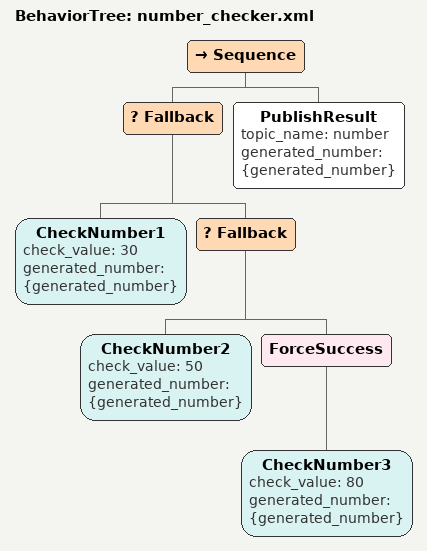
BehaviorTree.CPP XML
<?xml version="1.0" encoding="UTF-8"?>
<root BTCPP_format="4">
  <BehaviorTree ID="number_checker.xml">
    <Sequence>
      <Fallback>
        <CheckNumber1 check_value="30"
                      generated_number="{generated_number}"/>
        <Fallback>
          <CheckNumber2 check_value="50"
                        generated_number="{generated_number}"/>
          <ForceSuccess>
            <CheckNumber3 check_value="80"
                          generated_number="{generated_number}"/>
          </ForceSuccess>
        </Fallback>
      </Fallback>
      <PublishResult topic_name="number"
                     generated_number="{generated_number}"/>
    </Sequence>
  </BehaviorTree>

</root>
